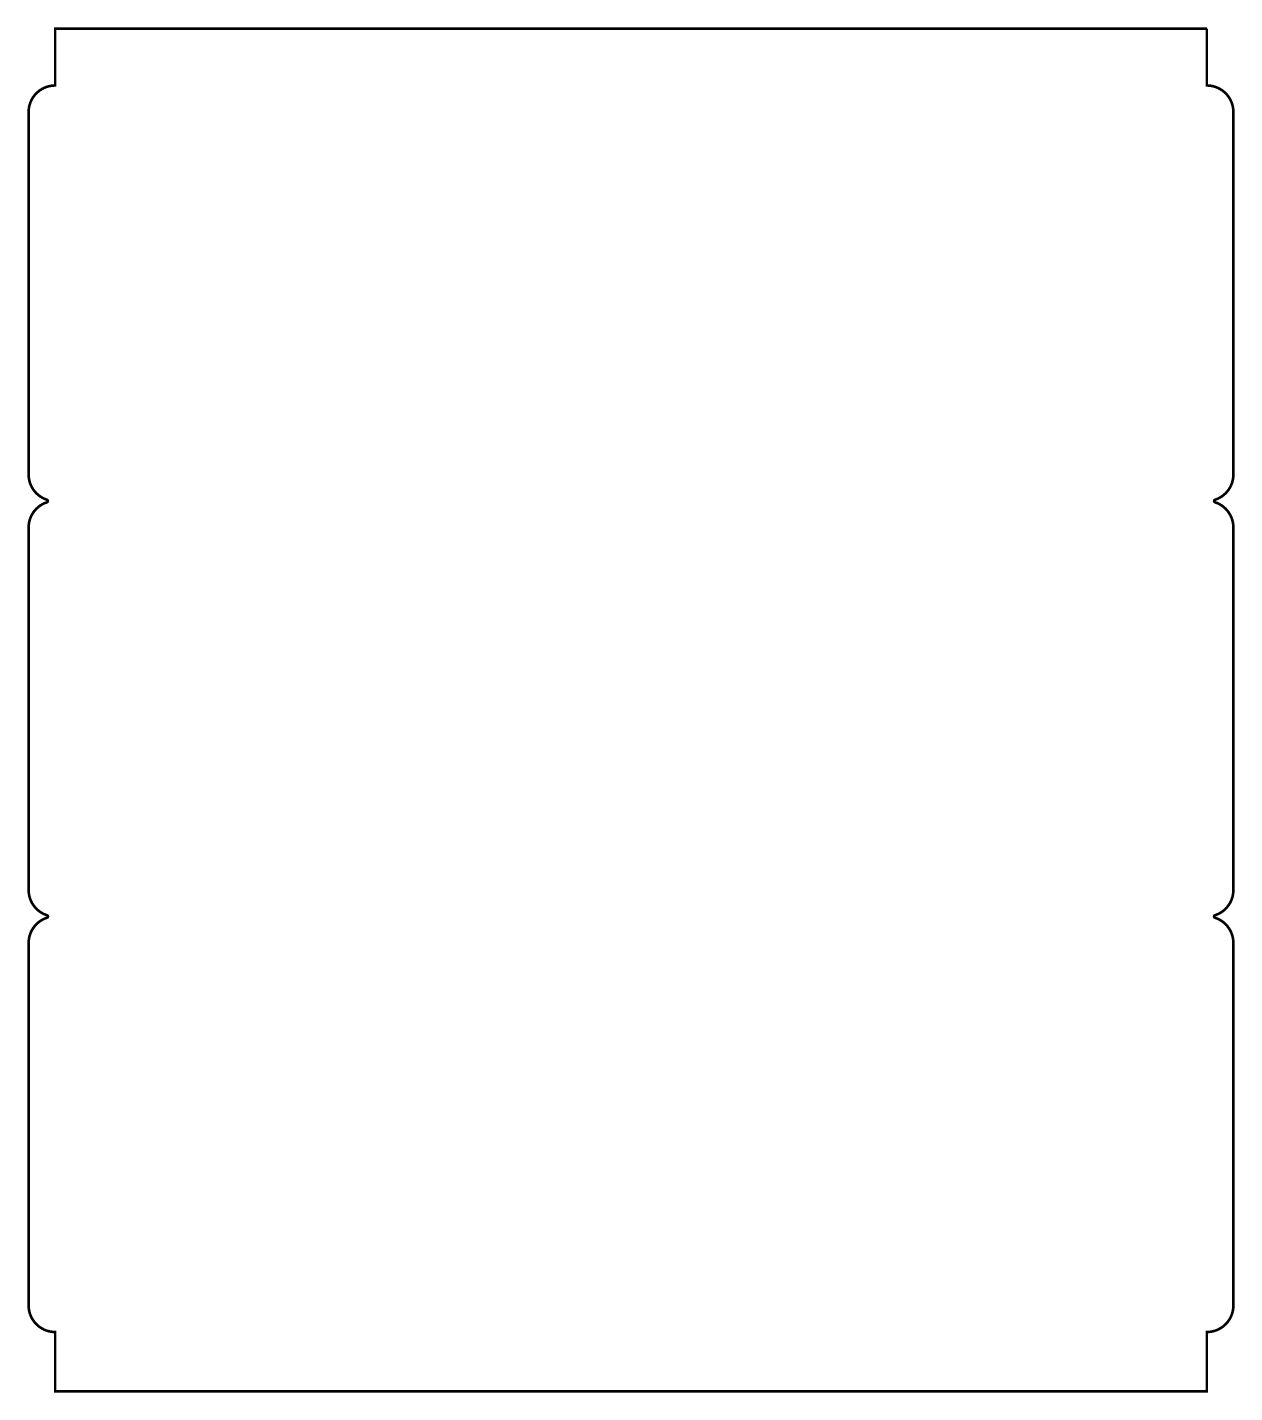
# Model space of a CAD drawing. Extents: x 52 to 145, y 24 to 129.
import ezdxf

# ---------------------------------------------------------------- set-up
doc = ezdxf.new("R2010")
doc.units = 0
doc.layers.add('028126-7ROU1_GBR', color=11, linetype='CONTINUOUS')

msp = doc.modelspace()

# ---------------------------------------------------------------- linework, layer by layer
at = {"layer": '028126-7ROU1_GBR', "const_width": 0.2}
for points in [[(54.489324, 124.54641), (54.585108, 124.550906), (54.585108, 128.904492), (142.777972, 128.904492)], [(142.777972, 128.904492), (142.777972, 124.550906), (142.873756, 124.54641)], [(52.553108, 94.754954), (52.553108, 122.523808)], [(144.809972, 122.517154), (144.809972, 94.754954)], [(52.553108, 62.935104), (52.553108, 90.703958)], [(144.809972, 90.697304), (144.809972, 62.935104)], [(52.553108, 31.115), (52.553108, 58.883854)], [(144.809972, 58.8772), (144.809972, 31.115)], [(142.873756, 29.085744), (142.777972, 29.081248), (142.777972, 24.536908), (54.585108, 24.536908), (54.585108, 29.081248), (54.489324, 29.085744)]]:
    msp.add_lwpolyline(points, dxfattribs=at)
for points in [[(54.489324, 124.54641, 0.3995882), (52.553108, 122.523808)], [(144.809972, 122.517154, 0.4005378), (142.873756, 124.54641)], [(52.553108, 94.754954, 0.3254138), (53.960264, 92.821752)], [(143.402812, 92.82176, 0.3254116), (144.809988, 94.754954)], [(53.960268, 92.630498, 0.3245063), (52.553102, 90.703958)], [(53.960268, 92.630498, 0.727891), (53.960268, 92.82176)], [(143.402812, 92.82176, 0.727891), (143.402812, 92.630498)], [(144.809972, 90.697304, 0.3254117), (143.402812, 92.630498)], [(52.553108, 62.935104, 0.3254687), (53.960648, 61.001778)], [(143.402432, 61.001782, 0.3254661), (144.809972, 62.935104)], [(53.96065, 60.810522, 0.3245611), (52.553098, 58.883854)], [(53.96065, 60.810522, 0.7280625), (53.96065, 61.001782)], [(143.402432, 61.001782, 0.728077), (143.402432, 60.810522)], [(144.809972, 58.8772, 0.3254662), (143.402432, 60.810522)], [(52.553108, 31.115, 0.4005339), (54.489324, 29.085744)], [(142.873756, 29.085744, 0.4005378), (144.809972, 31.115)]]:
    msp.add_lwpolyline(points, format="xyb", dxfattribs=at)

doc.saveas('drawing.dxf')
